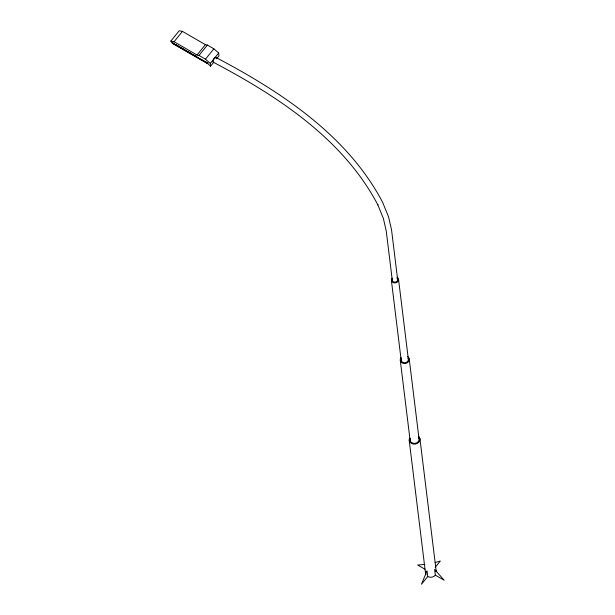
<?xml version="1.0" encoding="UTF-8"?>
<svg xmlns="http://www.w3.org/2000/svg" width="615" height="615" viewBox="0 0 615 615"><rect width="100%" height="100%" fill="white"/><g stroke="black" fill="none" stroke-linecap="round" stroke-linejoin="round"><path stroke-width="0.92" d="M213.582 62.476L210.591 66.174L207.439 63.391L171.908 42.819L170.832 41.097L179.226 30.75L182.463 31.38L205.41 44.664L207.393 45.064L213.866 48.808L218.671 53.051L218.978 55.827L216.58 58.786M170.832 41.097L174.068 41.728L182.463 31.38M174.068 41.728L197.015 55.012L205.41 44.664M197.015 55.012L199.006 55.412L207.393 45.064M199.006 55.412L205.471 59.155L213.866 48.808M210.591 66.174L210.284 63.399L218.671 53.051M427.756 576.501L421.46 584.25L427.056 570.797L427.756 576.501A5.435 4.62 -7 0 0 435.328 575.156L444.168 580.222L434.628 569.452L435.328 575.156M435.197 567.337L440.348 560.995L435.097 562.533M424.88 564.455L417.647 565.024L424.88 569.167M215.827 57.38C281.07 91.866 347.221 135.069 382.568 202.204L388.588 216.918L391.532 229.764L397.605 279.241M213.197 62.138C277.565 96.171 342.993 138.652 377.887 204.941L377.679 204.488L383.353 218.387L386.235 230.994L392.301 280.394M208.085 62.953A17.082 5.973 -60.2 0 1 207.416 63.499L172.508 43.496L172.408 42.735L174.076 43.688M175.736 44.641L184.877 49.877M187.375 51.306L192.364 54.166M194.025 55.119L196.516 56.549M201.505 59.409L204.003 60.839M205.664 61.784L207.324 62.738L207.416 63.499M172.408 42.735L174.037 43.673M175.659 44.618L191.104 53.551M192.726 54.497L198.414 57.787M200.036 58.725L201.666 59.67M203.288 60.608L207.355 62.961M205.471 59.155L210.284 63.399M419.914 438.58L436.258 571.673A5.435 4.62 -7 0 0 435.843 570.535M409.213 358.883L419.023 438.741M398.52 279.179L408.322 359.037M391.386 280.448L401.188 360.305M400.296 360.459L410.105 440.317M409.213 440.478L425.557 573.572M214.112 58.809A2.206 0.415 -55.7 0 1 214.773 57.987M425.972 574.718A5.435 4.62 -7 0 1 425.818 571.181M418.746 436.442A5.435 4.62 -7 0 1 415.463 444.061A5.435 4.62 -7 0 1 409.475 438.088M418.677 437.788A4.528 3.844 -7 0 1 414.725 443.377A4.528 3.844 -7 0 1 410.328 438.326M407.384 356.446A4.528 3.844 -7 0 1 408.445 361.781A4.528 3.844 -7 0 1 402.133 362.904A4.528 3.844 -7 0 1 401.072 357.561M408.045 358.276A3.628 3.075 -7 0 1 404.885 362.75A3.628 3.075 -7 0 1 401.364 358.706M397.052 277.234A3.628 3.075 -7 0 1 397.897 281.501A3.628 3.075 -7 0 1 392.854 282.4A3.628 3.075 -7 0 1 392.009 278.126M396.967 278.195A2.721 2.306 -7 0 1 397.229 280.993L396.775 281.47A2.721 2.306 -7 0 1 393.193 281.639A2.721 2.306 -7 0 1 392.67 278.633M216.065 58.34A2.721 0.953 -60.2 0 0 214.404 58.248L214.005 58.786A2.721 0.953 -60.2 0 0 212.936 61.415A2.721 0.953 -60.2 0 0 213.812 62"/></g></svg>
